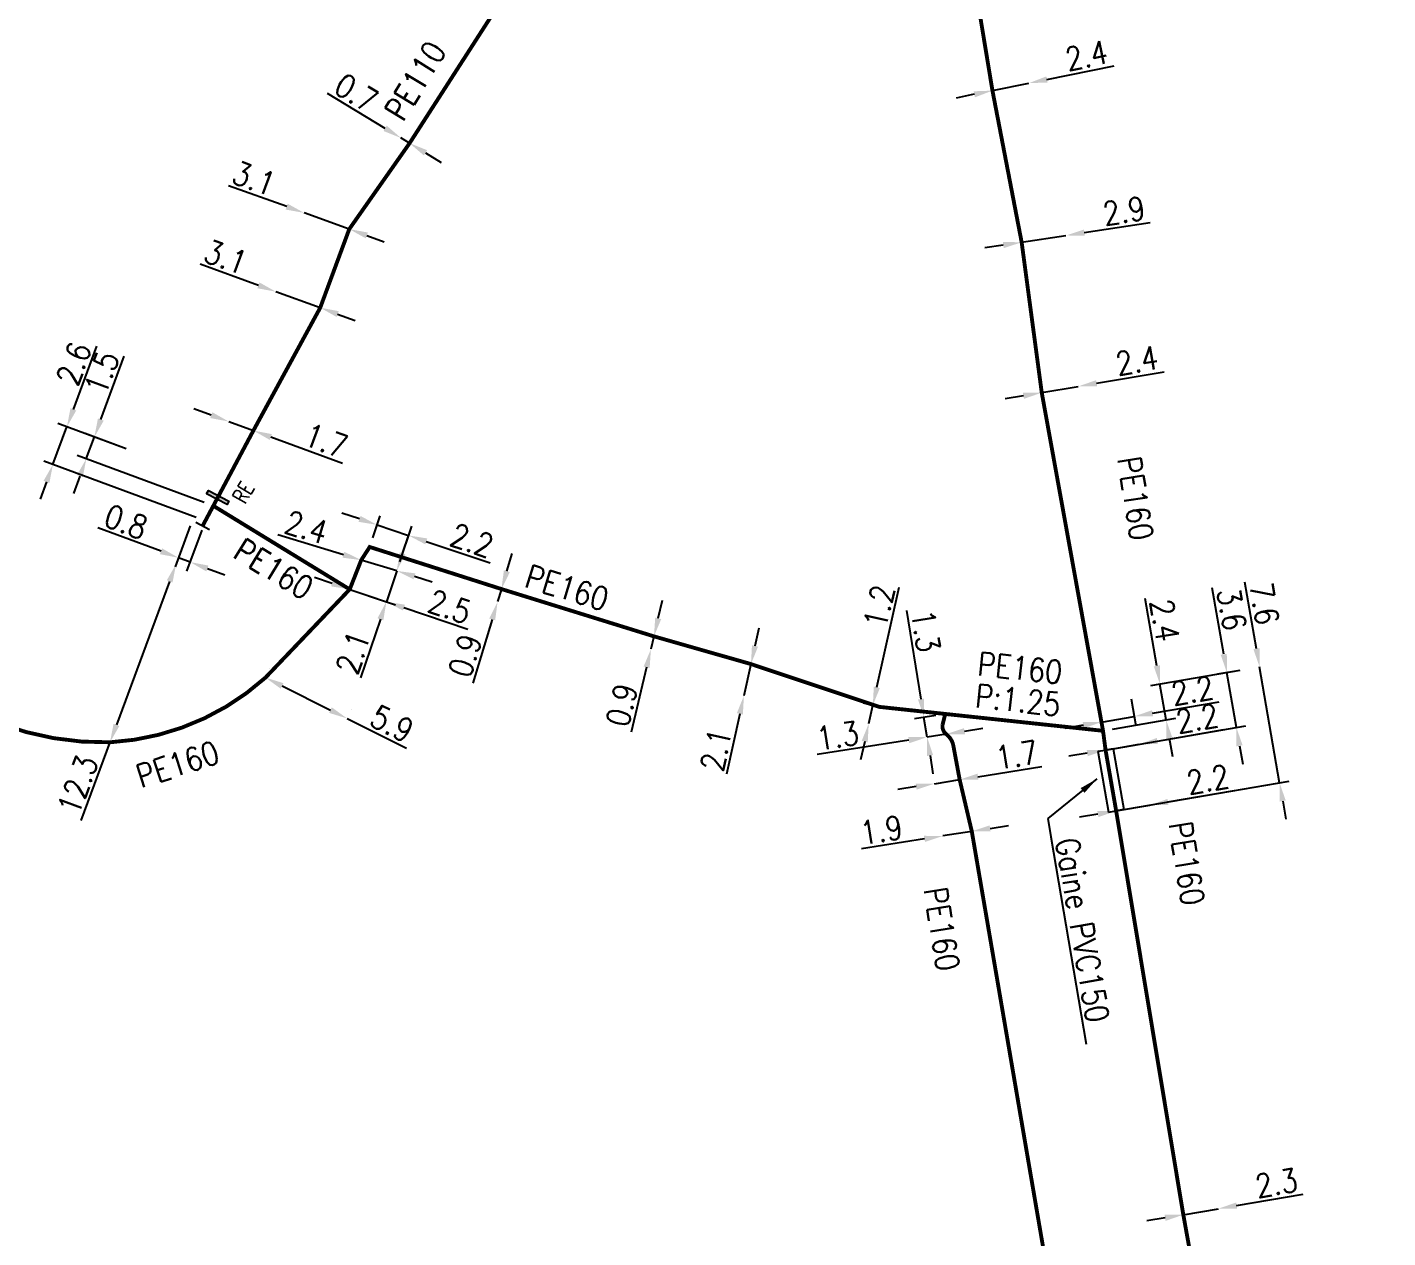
# Model space of a CAD drawing. Header units: millimetres. Extents: x 150994 to 151987, y 125997 to 127005.
# Drawn here: x 151059.2 to 151147.3, y 126073.1 to 126151.4 of the extents above; entities that cross this region are included whole.
import ezdxf
from ezdxf.enums import TextEntityAlignment as Align

# ---------------------------------------------------------------- set-up
doc = ezdxf.new("R2010")
doc.units = ezdxf.units.MM
doc.header["$PDMODE"] = 34
doc.linetypes.add('L_100_AP', pattern=[14, 10, -1.5, 1, -1.5])
doc.linetypes.add('L_100_PE', pattern=[14, 10, -1.5, 1, -1.5])
doc.layers.get('0').update_dxf_attribs({"linetype": 'CONTINUOUS'})
doc.layers.get('Defpoints').update_dxf_attribs({"linetype": 'CONTINUOUS'})
for name, color, linetype in [('L_140', 3, 'CONTINUOUS'), ('L_340', 7, 'CONTINUOUS'), ('L_400', 7, 'CONTINUOUS')]:
    doc.layers.add(name, color=color, linetype=linetype)
doc.styles.get("Standard").update_dxf_attribs({"font": 'romans.shx', "width": 0.85})
doc.dimstyles.get("Standard").update_dxf_attribs({"dimtxt": 1.5, "dimasz": 1.2, "dimexe": 0.625, "dimexo": 0.625, "dimgap": 0.25, "dimtad": 1, "dimdec": 1, "dimzin": 0, "dimdsep": 46, "dimtxsty": 'Standard', "dimcen": -0.5, "dimadec": 0, "dimazin": 0, "dimtfac": 1, "dimtdec": 1, "dimtmove": 0, "dimatfit": 3, "dimfxl": 0, "dimtolj": 1, "dimtzin": 0, "dimarcsym": 0})

# ---------------------------------------------------------------- blocks, each defined once
blk = doc.blocks.new('*D465')
at = {"layer": 'Defpoints', "color": 0, "linetype": 'Continuous', "transparency": 16777216}
for p in [(151124.041, 126147.772), (151124.041, 126147.772), (151121.69, 126147.29)]:
    blk.add_point(p, dxfattribs=at)
at = {"layer": 'L_140', "color": 0, "linetype": 'Continuous', "lineweight": -2, "transparency": 16777216}
for p, q in [((151125.217, 126148.012), (151129.559, 126148.901)), ((151121.69, 126147.29), (151124.041, 126147.772)), ((151120.514, 126147.05), (151119.339, 126146.809))]:
    blk.add_line(p, q, dxfattribs=at)
at = {"layer": 'L_140', "color": 0, "linetype": 'Continuous', "transparency": 16777216}
for points in [[(151125.177, 126148.208), (151125.257, 126147.816), (151124.041, 126147.772)], [(151120.474, 126147.246), (151120.555, 126146.854), (151121.69, 126147.29)]]:
    blk.add_solid(points, dxfattribs=at)
at = {"layer": 'L_140', "color": 0, "linetype": 'Continuous', "transparency": 16777216, "insert": (151127.775, 126149.557), "char_height": 1.5, "attachment_point": 5, "rotation": 11.57145}
blk.add_mtext('\\A1;2.4', dxfattribs=at)
blk = doc.blocks.new('*D466')
at = {"layer": 'Defpoints', "color": 0, "linetype": 'Continuous', "transparency": 16777216}
for p in [(151126.445, 126137.921), (151126.445, 126137.921), (151123.579, 126137.481)]:
    blk.add_point(p, dxfattribs=at)
at = {"layer": 'L_140', "color": 0, "linetype": 'Continuous', "lineweight": -2, "transparency": 16777216}
for p, q in [((151123.579, 126137.481), (151126.445, 126137.921)), ((151127.631, 126138.103), (151131.892, 126138.757)), ((151122.393, 126137.299), (151121.207, 126137.117))]:
    blk.add_line(p, q, dxfattribs=at)
at = {"layer": 'L_140', "color": 0, "linetype": 'Continuous', "transparency": 16777216}
for points in [[(151127.601, 126138.301), (151127.662, 126137.906), (151126.445, 126137.921)], [(151122.362, 126137.497), (151122.423, 126137.102), (151123.579, 126137.481)]]:
    blk.add_solid(points, dxfattribs=at)
at = {"layer": 'L_140', "color": 0, "linetype": 'Continuous', "transparency": 16777216, "insert": (151130.203, 126139.51), "char_height": 1.5, "attachment_point": 5, "rotation": 8.7235}
blk.add_mtext('\\A1;2.9', dxfattribs=at)
blk = doc.blocks.new('*D467')
at = {"layer": 'Defpoints', "color": 0, "linetype": 'Continuous', "transparency": 16777216}
for p in [(151124.879, 126127.753), (151127.244, 126128.158), (151127.244, 126128.158)]:
    blk.add_point(p, dxfattribs=at)
at = {"layer": 'L_140', "color": 0, "linetype": 'Continuous', "lineweight": -2, "transparency": 16777216}
for p, q in [((151128.427, 126128.361), (151132.796, 126129.109)), ((151123.696, 126127.551), (151122.513, 126127.348)), ((151124.879, 126127.753), (151127.244, 126128.158))]:
    blk.add_line(p, q, dxfattribs=at)
at = {"layer": 'L_140', "color": 0, "linetype": 'Continuous', "transparency": 16777216}
for points in [[(151128.393, 126128.558), (151128.461, 126128.164), (151127.244, 126128.158)], [(151123.662, 126127.748), (151123.73, 126127.353), (151124.879, 126127.753)]]:
    blk.add_solid(points, dxfattribs=at)
at = {"layer": 'L_140', "color": 0, "linetype": 'Continuous', "transparency": 16777216, "insert": (151131.034, 126129.822), "char_height": 1.5, "attachment_point": 5, "rotation": 9.72119}
blk.add_mtext('\\A1;2.4', dxfattribs=at)
blk = doc.blocks.new('*D468')
at = {"layer": 'Defpoints', "color": 0, "linetype": 'Continuous', "transparency": 16777216}
for p in [(151130.565, 126108.559), (151130.866, 126106.811), (151128.844, 126105.878)]:
    blk.add_point(p, dxfattribs=at)
at = {"layer": 'L_140', "color": 0, "linetype": 'Continuous', "lineweight": -2, "transparency": 16777216}
for p, q in [((151130.671, 126107.943), (151130.972, 126106.195)), ((151132.048, 126107.014), (151136.356, 126107.757)), ((151127.564, 126106.242), (151126.382, 126106.038)), ((151128.738, 126106.494), (151128.641, 126107.061)), ((151128.747, 126106.445), (151130.866, 126106.811))]:
    blk.add_line(p, q, dxfattribs=at)
at = {"layer": 'L_140', "color": 0, "linetype": 'Continuous', "transparency": 16777216}
for points in [[(151132.014, 126107.211), (151132.082, 126106.817), (151130.866, 126106.811)], [(151127.53, 126106.439), (151127.598, 126106.045), (151128.747, 126106.445)]]:
    blk.add_solid(points, dxfattribs=at)
at = {"layer": 'L_140', "color": 0, "linetype": 'Continuous', "transparency": 16777216, "insert": (151134.624, 126108.473), "char_height": 1.5, "attachment_point": 5, "rotation": 9.77697}
blk.add_mtext('\\A1;2.2', dxfattribs=at)
blk = doc.blocks.new('*D469')
at = {"layer": 'Defpoints', "color": 0, "linetype": 'Continuous', "transparency": 16777216}
for p in [(151138.312, 126109.894), (151132.528, 126108.897), (151128.844, 126105.878)]:
    blk.add_point(p, dxfattribs=at)
at = {"layer": 'L_140', "color": 0, "linetype": 'Continuous', "lineweight": -2, "transparency": 16777216}
for p, q in [((151132.324, 126110.08), (151131.571, 126114.447)), ((151137.696, 126109.788), (151131.912, 126108.791)), ((151132.927, 126106.581), (151132.528, 126108.897)), ((151129.46, 126105.984), (151133.543, 126106.687)), ((151133.13, 126105.399), (151133.334, 126104.216))]:
    blk.add_line(p, q, dxfattribs=at)
at = {"layer": 'L_140', "color": 0, "linetype": 'Continuous', "transparency": 16777216}
for points in [[(151132.521, 126110.114), (151132.127, 126110.046), (151132.528, 126108.897)], [(151133.328, 126105.433), (151132.933, 126105.365), (151132.927, 126106.581)]]:
    blk.add_solid(points, dxfattribs=at)
at = {"layer": 'L_140', "color": 0, "linetype": 'Continuous', "transparency": 16777216, "insert": (151132.831, 126113.025), "char_height": 1.5, "attachment_point": 5, "rotation": 279.77697}
blk.add_mtext('\\A1;2.4', dxfattribs=at)
blk = doc.blocks.new('*D470')
at = {"layer": 'Defpoints', "color": 0, "linetype": 'Continuous', "transparency": 16777216}
for p in [(151138.312, 126109.894), (151136.858, 126109.643), (151129.006, 126104.637)]:
    blk.add_point(p, dxfattribs=at)
at = {"layer": 'L_400', "color": 0, "linetype": 'Continuous', "lineweight": -2, "transparency": 16777216}
for p, q in [((151136.654, 126110.826), (151135.912, 126115.134)), ((151137.696, 126109.788), (151136.242, 126109.537)), ((151137.47, 126106.096), (151136.858, 126109.643)), ((151129.622, 126104.743), (151138.086, 126106.202)), ((151137.673, 126104.913), (151137.877, 126103.73))]:
    blk.add_line(p, q, dxfattribs=at)
at = {"layer": 'L_400', "color": 0, "linetype": 'Continuous', "transparency": 16777216}
for points in [[(151136.852, 126110.86), (151136.457, 126110.792), (151136.858, 126109.643)], [(151137.87, 126104.947), (151137.476, 126104.879), (151137.47, 126106.096)]]:
    blk.add_solid(points, dxfattribs=at)
at = {"layer": 'L_400', "color": 0, "linetype": 'Continuous', "transparency": 16777216, "insert": (151137.167, 126113.741), "char_height": 1.5, "attachment_point": 5, "rotation": 279.77697}
blk.add_mtext('\\A1;3.6', dxfattribs=at)
blk = doc.blocks.new('*D471')
at = {"layer": 'Defpoints', "color": 0, "linetype": 'Continuous', "transparency": 16777216}
for p in [(151138.973, 126110.008), (151138.973, 126110.008), (151129.693, 126100.697)]:
    blk.add_point(p, dxfattribs=at)
at = {"layer": 'L_400', "color": 0, "linetype": 'Continuous', "lineweight": -2, "transparency": 16777216}
for p, q in [((151138.769, 126111.19), (151138.027, 126115.498)), ((151140.263, 126102.518), (151138.973, 126110.008)), ((151130.308, 126100.803), (151140.879, 126102.624)), ((151140.467, 126101.335), (151140.671, 126100.153))]:
    blk.add_line(p, q, dxfattribs=at)
at = {"layer": 'L_400', "color": 0, "linetype": 'Continuous', "transparency": 16777216}
for points in [[(151138.966, 126111.224), (151138.572, 126111.156), (151138.973, 126110.008)], [(151140.664, 126101.369), (151140.27, 126101.301), (151140.263, 126102.518)]]:
    blk.add_solid(points, dxfattribs=at)
at = {"layer": 'L_400', "color": 0, "linetype": 'Continuous', "transparency": 16777216, "insert": (151139.281, 126114.105), "char_height": 1.5, "attachment_point": 5, "rotation": 279.77697}
blk.add_mtext('\\A1;7.6', dxfattribs=at)
blk = doc.blocks.new('*D472')
at = {"layer": 'Defpoints', "color": 0, "linetype": 'Continuous', "transparency": 16777216}
for p in [(151131.861, 126101.07), (151131.861, 126101.07), (151129.693, 126100.697)]:
    blk.add_point(p, dxfattribs=at)
at = {"layer": 'L_400', "color": 0, "linetype": 'Continuous', "lineweight": -2, "transparency": 16777216}
for p, q in [((151133.043, 126101.274), (151137.351, 126102.016)), ((151129.693, 126100.697), (151131.861, 126101.07)), ((151128.51, 126100.493), (151127.327, 126100.289))]:
    blk.add_line(p, q, dxfattribs=at)
at = {"layer": 'L_400', "color": 0, "linetype": 'Continuous', "transparency": 16777216}
for points in [[(151133.009, 126101.471), (151133.077, 126101.077), (151131.861, 126101.07)], [(151128.476, 126100.69), (151128.544, 126100.296), (151129.693, 126100.697)]]:
    blk.add_solid(points, dxfattribs=at)
at = {"layer": 'L_400', "color": 0, "linetype": 'Continuous', "transparency": 16777216, "insert": (151135.619, 126102.732), "char_height": 1.5, "attachment_point": 5, "rotation": 9.77697}
blk.add_mtext('\\A1;2.2', dxfattribs=at)
blk = doc.blocks.new('*D473')
at = {"layer": 'Defpoints', "color": 0, "linetype": 'Continuous', "transparency": 16777216}
for p in [(151129.006, 126104.637), (151131.174, 126105.011), (151131.174, 126105.011)]:
    blk.add_point(p, dxfattribs=at)
at = {"layer": 'L_400', "color": 0, "linetype": 'Continuous', "lineweight": -2, "transparency": 16777216}
for p, q in [((151132.357, 126105.215), (151136.665, 126105.957)), ((151129.006, 126104.637), (151131.174, 126105.011)), ((151127.823, 126104.433), (151126.641, 126104.23))]:
    blk.add_line(p, q, dxfattribs=at)
at = {"layer": 'L_400', "color": 0, "linetype": 'Continuous', "transparency": 16777216}
for points in [[(151132.323, 126105.412), (151132.391, 126105.017), (151131.174, 126105.011)], [(151127.789, 126104.63), (151127.857, 126104.236), (151129.006, 126104.637)]]:
    blk.add_solid(points, dxfattribs=at)
at = {"layer": 'L_400', "color": 0, "linetype": 'Continuous', "transparency": 16777216, "insert": (151134.932, 126106.673), "char_height": 1.5, "attachment_point": 5, "rotation": 9.77697}
blk.add_mtext('\\A1;2.2', dxfattribs=at)
blk = doc.blocks.new('*D474')
at = {"layer": 'Defpoints', "color": 0, "linetype": 'Continuous', "transparency": 16777216}
for p in [(151134.037, 126074.577), (151136.304, 126074.966), (151136.304, 126074.966)]:
    blk.add_point(p, dxfattribs=at)
at = {"layer": 'L_140', "color": 0, "linetype": 'Continuous', "lineweight": -2, "transparency": 16777216}
for p, q in [((151137.487, 126075.169), (151141.795, 126075.908)), ((151134.037, 126074.577), (151136.304, 126074.966)), ((151132.854, 126074.374), (151131.672, 126074.171))]:
    blk.add_line(p, q, dxfattribs=at)
at = {"layer": 'L_140', "color": 0, "linetype": 'Continuous', "transparency": 16777216}
for points in [[(151132.821, 126074.571), (151132.888, 126074.177), (151134.037, 126074.577)], [(151137.453, 126075.366), (151137.52, 126074.972), (151136.304, 126074.966)]]:
    blk.add_solid(points, dxfattribs=at)
at = {"layer": 'L_140', "color": 0, "linetype": 'Continuous', "transparency": 16777216, "insert": (151140.063, 126076.626), "char_height": 1.5, "attachment_point": 5, "rotation": 9.73814}
blk.add_mtext('\\A1;2.3', dxfattribs=at)
blk = doc.blocks.new('*D481')
at = {"layer": 'Defpoints', "color": 0, "linetype": 'Continuous', "transparency": 16777216}
for p in [(151120.353, 126099.375), (151118.477, 126099.076), (151118.477, 126099.076)]:
    blk.add_point(p, dxfattribs=at)
at = {"layer": 'L_140', "color": 0, "linetype": 'Continuous', "lineweight": -2, "transparency": 16777216}
for p, q in [((151120.353, 126099.375), (151118.477, 126099.076)), ((151121.539, 126099.563), (151122.724, 126099.752)), ((151117.292, 126098.888), (151113.215, 126098.24))]:
    blk.add_line(p, q, dxfattribs=at)
at = {"layer": 'L_140', "color": 0, "linetype": 'Continuous', "transparency": 16777216}
for points in [[(151121.507, 126099.761), (151121.57, 126099.366), (151120.353, 126099.375)], [(151117.261, 126099.086), (151117.323, 126098.69), (151118.477, 126099.076)]]:
    blk.add_solid(points, dxfattribs=at)
at = {"layer": 'L_140', "color": 0, "linetype": 'Continuous', "transparency": 16777216, "insert": (151114.504, 126099.457), "char_height": 1.5, "attachment_point": 5, "rotation": 9.03439}
blk.add_mtext('\\A1;1.9', dxfattribs=at)
blk = doc.blocks.new('*D482')
at = {"layer": 'Defpoints', "color": 0, "linetype": 'Continuous', "transparency": 16777216}
for p in [(151119.569, 126102.718), (151117.939, 126102.459), (151117.939, 126102.459)]:
    blk.add_point(p, dxfattribs=at)
at = {"layer": 'L_140', "color": 0, "linetype": 'Continuous', "lineweight": -2, "transparency": 16777216}
for p, q in [((151117.939, 126102.459), (151119.569, 126102.718)), ((151120.754, 126102.907), (151124.891, 126103.565)), ((151116.754, 126102.271), (151115.569, 126102.082))]:
    blk.add_line(p, q, dxfattribs=at)
at = {"layer": 'L_140', "color": 0, "linetype": 'Continuous', "transparency": 16777216}
for points in [[(151120.722, 126103.104), (151120.785, 126102.709), (151119.569, 126102.718)], [(151116.723, 126102.468), (151116.785, 126102.073), (151117.939, 126102.459)]]:
    blk.add_solid(points, dxfattribs=at)
at = {"layer": 'L_140', "color": 0, "linetype": 'Continuous', "transparency": 16777216, "insert": (151123.258, 126104.318), "char_height": 1.5, "attachment_point": 5, "rotation": 9.03439}
blk.add_mtext('\\A1;1.7', dxfattribs=at)
blk = doc.blocks.new('*D483')
at = {"layer": 'Defpoints', "color": 0, "linetype": 'Continuous', "transparency": 16777216}
for p in [(151117.461, 126105.466), (151117.461, 126105.466), (151118.696, 126105.662)]:
    blk.add_point(p, dxfattribs=at)
at = {"layer": 'L_140', "color": 0, "linetype": 'Continuous', "lineweight": -2, "transparency": 16777216}
for p, q in [((151118.696, 126105.662), (151117.461, 126105.466)), ((151119.881, 126105.851), (151121.066, 126106.039)), ((151116.276, 126105.278), (151110.358, 126104.337))]:
    blk.add_line(p, q, dxfattribs=at)
at = {"layer": 'L_140', "color": 0, "linetype": 'Continuous', "transparency": 16777216}
for points in [[(151116.245, 126105.475), (151116.307, 126105.08), (151117.461, 126105.466)], [(151119.849, 126106.048), (151119.912, 126105.653), (151118.696, 126105.662)]]:
    blk.add_solid(points, dxfattribs=at)
at = {"layer": 'L_140', "color": 0, "linetype": 'Continuous', "transparency": 16777216, "insert": (151111.677, 126105.559), "char_height": 1.5, "attachment_point": 5, "rotation": 9.03439}
blk.add_mtext('\\A1;1.3', dxfattribs=at)
blk = doc.blocks.new('*D484')
at = {"layer": 'Defpoints', "color": 0, "linetype": 'Continuous', "transparency": 16777216}
for p in [(151118.637, 126106.969), (151117.461, 126105.466), (151117.461, 126105.466)]:
    blk.add_point(p, dxfattribs=at)
at = {"layer": 'L_140', "color": 0, "linetype": 'Continuous', "lineweight": -2, "transparency": 16777216}
for p, q in [((151117.069, 126107.935), (151116.158, 126113.659)), ((151118.02, 126106.871), (151116.64, 126106.652)), ((151117.461, 126105.466), (151117.257, 126106.75)), ((151117.65, 126104.281), (151117.838, 126103.096))]:
    blk.add_line(p, q, dxfattribs=at)
at = {"layer": 'L_140', "color": 0, "linetype": 'Continuous', "transparency": 16777216}
for points in [[(151117.266, 126107.966), (151116.871, 126107.904), (151117.257, 126106.75)], [(151117.847, 126104.312), (151117.452, 126104.25), (151117.461, 126105.466)]]:
    blk.add_solid(points, dxfattribs=at)
at = {"layer": 'L_140', "color": 0, "linetype": 'Continuous', "transparency": 16777216, "insert": (151117.381, 126112.34), "char_height": 1.5, "attachment_point": 5, "rotation": 279.03439}
blk.add_mtext('\\A1;1.3', dxfattribs=at)
blk = doc.blocks.new('*D485')
at = {"layer": 'Defpoints', "color": 0, "linetype": 'Continuous', "transparency": 16777216}
for p in [(151099.791, 126111.987), (151099.594, 126111.16), (151099.594, 126111.16)]:
    blk.add_point(p, dxfattribs=at)
at = {"layer": 'L_140', "color": 0, "linetype": 'Continuous', "lineweight": -2, "transparency": 16777216}
for p, q in [((151100.067, 126113.155), (151100.344, 126114.322)), ((151099.791, 126111.987), (151099.594, 126111.16)), ((151099.318, 126109.992), (151098.323, 126105.798))]:
    blk.add_line(p, q, dxfattribs=at)
at = {"layer": 'L_140', "color": 0, "linetype": 'Continuous', "transparency": 16777216}
for points in [[(151099.873, 126113.201), (151100.262, 126113.109), (151099.791, 126111.987)], [(151099.123, 126110.039), (151099.512, 126109.946), (151099.594, 126111.16)]]:
    blk.add_solid(points, dxfattribs=at)
at = {"layer": 'L_140', "color": 0, "linetype": 'Continuous', "transparency": 16777216, "insert": (151097.709, 126107.542), "char_height": 1.5, "attachment_point": 5, "rotation": 76.65892}
blk.add_mtext('\\A1;0.9', dxfattribs=at)
blk = doc.blocks.new('*D486')
at = {"layer": 'Defpoints', "color": 0, "linetype": 'Continuous', "transparency": 16777216}
for p in [(151114.372, 126107.426), (151113.687, 126106.349), (151113.687, 126106.349)]:
    blk.add_point(p, dxfattribs=at)
at = {"layer": 'L_140', "color": 0, "linetype": 'Continuous', "lineweight": -2, "transparency": 16777216}
for p, q in [((151114.211, 126108.691), (151115.662, 126115.17)), ((151113.762, 126107.562), (151113.339, 126107.657)), ((151113.687, 126106.349), (151113.949, 126107.52)), ((151113.424, 126105.178), (151113.162, 126104.007))]:
    blk.add_line(p, q, dxfattribs=at)
at = {"layer": 'L_140', "color": 0, "linetype": 'Continuous', "transparency": 16777216}
for points in [[(151114.016, 126108.735), (151114.406, 126108.648), (151113.949, 126107.52)], [(151113.229, 126105.222), (151113.62, 126105.135), (151113.687, 126106.349)]]:
    blk.add_solid(points, dxfattribs=at)
at = {"layer": 'L_140', "color": 0, "linetype": 'Continuous', "transparency": 16777216, "insert": (151114.359, 126113.93), "char_height": 1.5, "attachment_point": 5, "rotation": 77.37834}
blk.add_mtext('\\A1;1.2', dxfattribs=at)
blk = doc.blocks.new('*D487')
at = {"layer": 'Defpoints', "color": 0, "linetype": 'Continuous', "transparency": 16777216}
for p in [(151106.067, 126110.196), (151105.61, 126108.147), (151105.61, 126108.147)]:
    blk.add_point(p, dxfattribs=at)
at = {"layer": 'L_140', "color": 0, "linetype": 'Continuous', "lineweight": -2, "transparency": 16777216}
for p, q in [((151106.328, 126111.368), (151106.59, 126112.539)), ((151106.067, 126110.196), (151105.61, 126108.147)), ((151105.349, 126106.976), (151104.476, 126103.065))]:
    blk.add_line(p, q, dxfattribs=at)
at = {"layer": 'L_140', "color": 0, "linetype": 'Continuous', "transparency": 16777216}
for points in [[(151106.133, 126111.411), (151106.524, 126111.324), (151106.067, 126110.196)], [(151105.153, 126107.019), (151105.544, 126106.932), (151105.61, 126108.147)]]:
    blk.add_solid(points, dxfattribs=at)
at = {"layer": 'L_140', "color": 0, "linetype": 'Continuous', "transparency": 16777216, "insert": (151103.806, 126104.652), "char_height": 1.5, "attachment_point": 5, "rotation": 77.42337}
blk.add_mtext('\\A1;2.1', dxfattribs=at)
blk = doc.blocks.new('*D488')
at = {"layer": 'Defpoints', "color": 0, "linetype": 'Continuous', "transparency": 16777216}
for p in [(151089.925, 126115.048), (151089.677, 126114.235), (151089.677, 126114.235)]:
    blk.add_point(p, dxfattribs=at)
at = {"layer": 'L_140', "color": 0, "linetype": 'Continuous', "lineweight": -2, "transparency": 16777216}
for p, q in [((151090.274, 126116.196), (151090.623, 126117.344)), ((151089.925, 126115.048), (151089.677, 126114.235)), ((151089.328, 126113.087), (151088.074, 126108.963))]:
    blk.add_line(p, q, dxfattribs=at)
at = {"layer": 'L_140', "color": 0, "linetype": 'Continuous', "transparency": 16777216}
for points in [[(151090.082, 126116.254), (151090.465, 126116.138), (151089.925, 126115.048)], [(151089.137, 126113.145), (151089.519, 126113.029), (151089.677, 126114.235)]]:
    blk.add_solid(points, dxfattribs=at)
at = {"layer": 'L_140', "color": 0, "linetype": 'Continuous', "transparency": 16777216, "insert": (151087.57, 126110.742), "char_height": 1.5, "attachment_point": 5, "rotation": 73.08467}
blk.add_mtext('\\A1;0.9', dxfattribs=at)
blk = doc.blocks.new('*D489')
at = {"layer": 'Defpoints', "color": 0, "linetype": 'Continuous', "transparency": 16777216}
for p in [(151081.401, 126117.77), (151083.921, 126118.515), (151083.148, 126116.22)]:
    blk.add_point(p, dxfattribs=at)
at = {"layer": 'L_140', "color": 0, "linetype": 'Continuous', "lineweight": -2, "transparency": 16777216}
for p, q in [((151080.746, 126119.584), (151079.609, 126119.967)), ((151081.601, 126118.362), (151082.083, 126119.794)), ((151081.883, 126119.201), (151083.921, 126118.515)), ((151083.348, 126116.813), (151084.12, 126119.107)), ((151085.058, 126118.132), (151089.201, 126116.737))]:
    blk.add_line(p, q, dxfattribs=at)
at = {"layer": 'L_140', "color": 0, "linetype": 'Continuous', "transparency": 16777216}
for points in [[(151080.81, 126119.774), (151080.682, 126119.395), (151081.883, 126119.201)], [(151085.122, 126118.322), (151084.994, 126117.943), (151083.921, 126118.515)]]:
    blk.add_solid(points, dxfattribs=at)
at = {"layer": 'L_140', "color": 0, "linetype": 'Continuous', "transparency": 16777216, "insert": (151088.017, 126118.191), "char_height": 1.5, "attachment_point": 5, "rotation": 341.38723}
blk.add_mtext('\\A1;2.2', dxfattribs=at)
blk = doc.blocks.new('*D490')
at = {"layer": 'Defpoints', "color": 0, "linetype": 'Continuous', "transparency": 16777216}
for p in [(151080.852, 126116.919), (151083.148, 126116.22), (151083.148, 126116.22)]:
    blk.add_point(p, dxfattribs=at)
at = {"layer": 'L_140', "color": 0, "linetype": 'Continuous', "lineweight": -2, "transparency": 16777216}
for p, q in [((151079.704, 126117.268), (151075.463, 126118.557)), ((151083.148, 126116.22), (151080.852, 126116.919)), ((151084.296, 126115.871), (151085.444, 126115.522))]:
    blk.add_line(p, q, dxfattribs=at)
at = {"layer": 'L_140', "color": 0, "linetype": 'Continuous', "transparency": 16777216}
for points in [[(151079.762, 126117.459), (151079.646, 126117.077), (151080.852, 126116.919)], [(151084.354, 126116.063), (151084.238, 126115.68), (151083.148, 126116.22)]]:
    blk.add_solid(points, dxfattribs=at)
at = {"layer": 'L_140', "color": 0, "linetype": 'Continuous', "transparency": 16777216, "insert": (151077.301, 126119.044), "char_height": 1.5, "attachment_point": 5, "rotation": 343.08467}
blk.add_mtext('\\A1;2.4', dxfattribs=at)
blk = doc.blocks.new('*D491')
at = {"layer": 'Defpoints', "color": 0, "linetype": 'Continuous', "transparency": 16777216}
for p in [(151080.109, 126115.028), (151082.478, 126114.23), (151082.478, 126114.23)]:
    blk.add_point(p, dxfattribs=at)
at = {"layer": 'L_140', "color": 0, "linetype": 'Continuous', "lineweight": -2, "transparency": 16777216}
for p, q in [((151078.971, 126115.411), (151077.834, 126115.794)), ((151080.109, 126115.028), (151082.478, 126114.23)), ((151083.615, 126113.847), (151087.758, 126112.452))]:
    blk.add_line(p, q, dxfattribs=at)
at = {"layer": 'L_140', "color": 0, "linetype": 'Continuous', "transparency": 16777216}
for points in [[(151079.035, 126115.601), (151078.908, 126115.222), (151080.109, 126115.028)], [(151083.679, 126114.037), (151083.551, 126113.658), (151082.478, 126114.23)]]:
    blk.add_solid(points, dxfattribs=at)
at = {"layer": 'L_140', "color": 0, "linetype": 'Continuous', "transparency": 16777216, "insert": (151086.574, 126113.906), "char_height": 1.5, "attachment_point": 5, "rotation": 341.38723}
blk.add_mtext('\\A1;2.5', dxfattribs=at)
blk = doc.blocks.new('*D492')
at = {"layer": 'Defpoints', "color": 0, "linetype": 'Continuous', "transparency": 16777216}
for p in [(151063.59, 126124.887), (151066.229, 126123.908), (151071.285, 126120.433)]:
    blk.add_point(p, dxfattribs=at)
at = {"layer": 'L_140', "color": 0, "linetype": 'Continuous', "lineweight": -2, "transparency": 16777216}
for p, q in [((151064.007, 126126.012), (151065.524, 126130.102)), ((151065.643, 126124.125), (151063.004, 126125.104)), ((151063.068, 126123.48), (151063.59, 126124.887)), ((151070.699, 126120.65), (151062.482, 126123.697)), ((151062.651, 126122.355), (151062.234, 126121.23))]:
    blk.add_line(p, q, dxfattribs=at)
at = {"layer": 'L_140', "color": 0, "linetype": 'Continuous', "transparency": 16777216}
for points in [[(151063.82, 126126.081), (151064.195, 126125.942), (151063.59, 126124.887)], [(151062.464, 126122.425), (151062.839, 126122.285), (151063.068, 126123.48)]]:
    blk.add_solid(points, dxfattribs=at)
at = {"layer": 'L_140', "color": 0, "linetype": 'Continuous', "transparency": 16777216, "insert": (151064.067, 126129.049), "char_height": 1.5, "attachment_point": 5, "rotation": 69.65356}
blk.add_mtext('\\A1;1.5', dxfattribs=at)
blk = doc.blocks.new('*D493')
at = {"layer": 'Defpoints', "color": 0, "linetype": 'Continuous', "transparency": 16777216}
for p in [(151061.813, 126125.545), (151066.229, 126123.908), (151070.763, 126119.453)]:
    blk.add_point(p, dxfattribs=at)
at = {"layer": 'L_340', "color": 0, "linetype": 'Continuous', "lineweight": -2, "transparency": 16777216}
for p, q in [((151062.23, 126126.671), (151063.75, 126130.769)), ((151065.643, 126124.125), (151061.227, 126125.763)), ((151060.909, 126123.108), (151061.813, 126125.545)), ((151070.177, 126119.671), (151060.323, 126123.325)), ((151060.492, 126121.983), (151060.075, 126120.857))]:
    blk.add_line(p, q, dxfattribs=at)
at = {"layer": 'L_340', "color": 0, "linetype": 'Continuous', "transparency": 16777216}
for points in [[(151062.043, 126126.74), (151062.418, 126126.601), (151061.813, 126125.545)], [(151060.304, 126122.052), (151060.679, 126121.913), (151060.909, 126123.108)]]:
    blk.add_solid(points, dxfattribs=at)
at = {"layer": 'L_340', "color": 0, "linetype": 'Continuous', "transparency": 16777216, "insert": (151062.261, 126129.63), "char_height": 1.5, "attachment_point": 5, "rotation": 69.65356}
blk.add_mtext('\\A1;2.6', dxfattribs=at)
blk = doc.blocks.new('*D494')
at = {"layer": 'Defpoints', "color": 0, "linetype": 'Continuous', "transparency": 16777216}
for p in [(151070.013, 126119.732), (151070.763, 126119.453), (151069.028, 126117.074)]:
    blk.add_point(p, dxfattribs=at)
at = {"layer": 'L_340', "color": 0, "linetype": 'Continuous', "lineweight": -2, "transparency": 16777216}
for p, q in [((151067.902, 126117.491), (151063.804, 126119.011)), ((151069.796, 126119.146), (151068.81, 126116.488)), ((151070.546, 126118.867), (151069.56, 126116.21)), ((151069.778, 126116.796), (151069.028, 126117.074)), ((151070.903, 126116.378), (151072.028, 126115.961))]:
    blk.add_line(p, q, dxfattribs=at)
at = {"layer": 'L_340', "color": 0, "linetype": 'Continuous', "transparency": 16777216}
for points in [[(151067.972, 126117.679), (151067.833, 126117.304), (151069.028, 126117.074)], [(151070.972, 126116.566), (151070.833, 126116.191), (151069.778, 126116.796)]]:
    blk.add_solid(points, dxfattribs=at)
at = {"layer": 'L_340', "color": 0, "linetype": 'Continuous', "transparency": 16777216, "insert": (151065.638, 126119.397), "char_height": 1.5, "attachment_point": 5, "rotation": 339.65356}
blk.add_mtext('\\A1;0.8', dxfattribs=at)
blk = doc.blocks.new('*D495')
at = {"layer": 'Defpoints', "color": 0, "linetype": 'Continuous', "transparency": 16777216}
for p in [(151072.28, 126125.884), (151072.28, 126125.884), (151073.876, 126125.298)]:
    blk.add_point(p, dxfattribs=at)
at = {"layer": 'L_140', "color": 0, "linetype": 'Continuous', "lineweight": -2, "transparency": 16777216}
for p, q in [((151071.153, 126126.297), (151070.027, 126126.71)), ((151072.28, 126125.884), (151073.876, 126125.298)), ((151075.002, 126124.885), (151079.631, 126123.186))]:
    blk.add_line(p, q, dxfattribs=at)
at = {"layer": 'L_140', "color": 0, "linetype": 'Continuous', "transparency": 16777216}
for points in [[(151071.222, 126126.485), (151071.084, 126126.109), (151072.28, 126125.884)], [(151075.071, 126125.072), (151074.934, 126124.697), (151073.876, 126125.298)]]:
    blk.add_solid(points, dxfattribs=at)
at = {"layer": 'L_140', "color": 0, "linetype": 'Continuous', "transparency": 16777216, "insert": (151078.573, 126124.64), "char_height": 1.5, "attachment_point": 5, "rotation": 339.85246}
blk.add_mtext('\\A1;1.7', dxfattribs=at)
blk = doc.blocks.new('*D496')
at = {"layer": 'Defpoints', "color": 0, "linetype": 'Continuous', "transparency": 16777216}
for p in [(151075.332, 126134.284), (151075.332, 126134.284), (151078.2, 126133.246)]:
    blk.add_point(p, dxfattribs=at)
at = {"layer": 'L_140', "color": 0, "linetype": 'Continuous', "lineweight": -2, "transparency": 16777216}
for p, q in [((151074.203, 126134.692), (151070.435, 126136.055)), ((151078.2, 126133.246), (151075.332, 126134.284)), ((151079.328, 126132.838), (151080.457, 126132.429))]:
    blk.add_line(p, q, dxfattribs=at)
at = {"layer": 'L_140', "color": 0, "linetype": 'Continuous', "transparency": 16777216}
for points in [[(151074.271, 126134.88), (151074.135, 126134.504), (151075.332, 126134.284)], [(151079.396, 126133.026), (151079.26, 126132.65), (151078.2, 126133.246)]]:
    blk.add_solid(points, dxfattribs=at)
at = {"layer": 'L_140', "color": 0, "linetype": 'Continuous', "transparency": 16777216, "insert": (151072.095, 126136.518), "char_height": 1.5, "attachment_point": 5, "rotation": 340.10874}
blk.add_mtext('\\A1;3.1', dxfattribs=at)
blk = doc.blocks.new('*D497')
at = {"layer": 'Defpoints', "color": 0, "linetype": 'Continuous', "transparency": 16777216}
for p in [(151077.162, 126139.379), (151077.162, 126139.379), (151080.079, 126138.331)]:
    blk.add_point(p, dxfattribs=at)
at = {"layer": 'L_140', "color": 0, "linetype": 'Continuous', "lineweight": -2, "transparency": 16777216}
for p, q in [((151076.032, 126139.784), (151072.261, 126141.139)), ((151080.079, 126138.331), (151077.162, 126139.379)), ((151081.209, 126137.925), (151082.338, 126137.519))]:
    blk.add_line(p, q, dxfattribs=at)
at = {"layer": 'L_140', "color": 0, "linetype": 'Continuous', "transparency": 16777216}
for points in [[(151076.1, 126139.972), (151075.965, 126139.596), (151077.162, 126139.379)], [(151081.276, 126138.113), (151081.141, 126137.737), (151080.079, 126138.331)]]:
    blk.add_solid(points, dxfattribs=at)
at = {"layer": 'L_140', "color": 0, "linetype": 'Continuous', "transparency": 16777216, "insert": (151073.92, 126141.605), "char_height": 1.5, "attachment_point": 5, "rotation": 340.24259}
blk.add_mtext('\\A1;3.1', dxfattribs=at)
blk = doc.blocks.new('*D498')
at = {"layer": 'Defpoints', "color": 0, "linetype": 'Continuous', "transparency": 16777216}
for p in [(151083.426, 126144.226), (151083.426, 126144.226), (151083.982, 126143.889)]:
    blk.add_point(p, dxfattribs=at)
at = {"layer": 'L_140', "color": 0, "linetype": 'Continuous', "lineweight": -2, "transparency": 16777216}
for p, q in [((151082.4, 126144.848), (151078.662, 126147.114)), ((151083.982, 126143.889), (151083.426, 126144.226)), ((151085.008, 126143.267), (151086.034, 126142.645))]:
    blk.add_line(p, q, dxfattribs=at)
at = {"layer": 'L_140', "color": 0, "linetype": 'Continuous', "transparency": 16777216}
for points in [[(151082.504, 126145.019), (151082.296, 126144.677), (151083.426, 126144.226)], [(151085.112, 126143.438), (151084.904, 126143.096), (151083.982, 126143.889)]]:
    blk.add_solid(points, dxfattribs=at)
at = {"layer": 'L_140', "color": 0, "linetype": 'Continuous', "transparency": 16777216, "insert": (151080.536, 126147.147), "char_height": 1.5, "attachment_point": 5, "rotation": 328.77681}
blk.add_mtext('\\A1;0.7', dxfattribs=at)
blk = doc.blocks.new('L_340_07')
at = {"color": 0, "linetype": 'Continuous', "const_width": 0.25, "flags": 128}
blk.add_lwpolyline([(0, 0), (0.35, 0)], dxfattribs=at)
at = {"color": 0, "linetype": 'Continuous', "flags": 128}
blk.add_lwpolyline([(0.35, -0.5), (0.35, 0.5)], dxfattribs=at)
at = {"color": 0, "linetype": 'Continuous', "width": 0.75, "flags": 3}
for tag, p in [('DEF_LEG', (0.723, -3.465)), ('DEF_COUP', (0.723, -5.965)), ('DEF_TYPE', (0.723, -8.465))]:
    blk.add_attdef(tag, text='', height=1.2, dxfattribs=at).set_placement(p, align=Align.MIDDLE)
blk = doc.blocks.new('L_340_20')
at = {"linetype": 'Continuous'}
blk.add_hatch(color=0, dxfattribs=at).paths.add_polyline_path([(0.125, 0.75), (-0.125, 0.75), (-0.125, -0.75), (0.125, -0.75)])
at = {"color": 0, "linetype": 'Continuous'}
blk.add_lwpolyline([(-0.125, 0.75), (0.125, 0.75), (0.125, -0.75), (-0.125, -0.75)], close=True, dxfattribs=at)
at = {"color": 0, "linetype": 'Continuous', "width": 0.75}
for tag, height, flags, p in [('RE', 1, 8, (0, 1.867)), ('DEF_LEG', 1.2, 3, (0, -5)), ('DEF_COUP', 1.2, 3, (0, -7.5)), ('DEF_TYPE', 1.2, 3, (0, -10))]:
    blk.add_attdef(tag, text='', height=height, dxfattribs=dict(at, flags=flags)).set_placement(p, align=Align.MIDDLE)
blk = doc.blocks.new('*D607')
at = {"layer": 'Defpoints', "color": 0, "linetype": 'Continuous', "transparency": 16777216}
for p in [(151074.659, 126109.32), (151079.935, 126106.68), (151079.935, 126106.68)]:
    blk.add_point(p, dxfattribs=at)
at = {"layer": 'L_140', "color": 0, "linetype": 'Continuous', "lineweight": -2, "transparency": 16777216}
for p, q in [((151074.938, 126109.879), (151074.938, 126109.879)), ((151075.732, 126108.783), (151078.862, 126107.217)), ((151080.215, 126107.239), (151080.215, 126107.239)), ((151079.935, 126106.68), (151083.79, 126104.751))]:
    blk.add_line(p, q, dxfattribs=at)
at = {"layer": 'L_140', "color": 0, "linetype": 'Continuous', "transparency": 16777216}
for points in [[(151075.821, 126108.962), (151075.642, 126108.604), (151074.659, 126109.32)], [(151078.951, 126107.396), (151078.772, 126107.038), (151079.935, 126106.68)]]:
    blk.add_solid(points, dxfattribs=at)
at = {"layer": 'L_140', "color": 0, "linetype": 'Continuous', "transparency": 16777216, "insert": (151082.847, 126106.341), "char_height": 1.5, "attachment_point": 5, "rotation": 333.41978}
blk.add_mtext('\\A1;5.9', dxfattribs=at)
blk = doc.blocks.new('*D608')
at = {"layer": 'Defpoints', "color": 0, "linetype": 'Continuous', "transparency": 16777216}
for p in [(151068.877, 126116.668), (151068.877, 126116.668), (151064.6, 126105.135)]:
    blk.add_point(p, dxfattribs=at)
at = {"layer": 'L_140', "color": 0, "linetype": 'Continuous', "lineweight": -2, "transparency": 16777216}
for p, q in [((151069.463, 126116.451), (151069.463, 126116.451)), ((151068.46, 126115.543), (151065.018, 126106.261)), ((151064.6, 126105.135), (151062.722, 126100.069))]:
    blk.add_line(p, q, dxfattribs=at)
at = {"layer": 'L_140', "color": 0, "linetype": 'Continuous', "transparency": 16777216}
for points in [[(151068.272, 126115.612), (151068.647, 126115.473), (151068.877, 126116.668)], [(151064.83, 126106.33), (151065.205, 126106.191), (151064.6, 126105.135)]]:
    blk.add_solid(points, dxfattribs=at)
at = {"layer": 'L_140', "color": 0, "linetype": 'Continuous', "transparency": 16777216, "insert": (151062.515, 126102.387), "char_height": 1.5, "attachment_point": 5, "rotation": 69.65356}
blk.add_mtext('\\A1;12.3', dxfattribs=at)
blk = doc.blocks.new('*D619')
at = {"layer": 'Defpoints', "color": 0, "linetype": 'Continuous', "transparency": 16777216}
for p in [(151083.148, 126116.22), (151083.148, 126116.22), (151080.109, 126115.028)]:
    blk.add_point(p, dxfattribs=at)
at = {"layer": 'L_140', "color": 0, "linetype": 'Continuous', "lineweight": -2, "transparency": 16777216}
for p, q in [((151083.531, 126117.358), (151083.914, 126118.495)), ((151083.148, 126116.22), (151082.478, 126114.23)), ((151080.701, 126114.829), (151083.07, 126114.031)), ((151082.095, 126113.093), (151080.816, 126109.295))]:
    blk.add_line(p, q, dxfattribs=at)
at = {"layer": 'L_140', "color": 0, "linetype": 'Continuous', "transparency": 16777216}
for points in [[(151083.342, 126117.421), (151083.721, 126117.294), (151083.148, 126116.22)], [(151081.905, 126113.157), (151082.284, 126113.029), (151082.478, 126114.23)]]:
    blk.add_solid(points, dxfattribs=at)
at = {"layer": 'L_140', "color": 0, "linetype": 'Continuous', "transparency": 16777216, "insert": (151080.316, 126110.945), "char_height": 1.5, "attachment_point": 5, "rotation": 71.38723}
blk.add_mtext('\\A1;2.1', dxfattribs=at)

msp = doc.modelspace()

# ---------------------------------------------------------------- linework, layer by layer
at = {"layer": 'L_140', "linetype": 'L_100_PE', "ltscale": 0.5, "const_width": 0.25}
msp.add_lwpolyline([(151087.339, 126290.698), (151092.772, 126259.993), (151096.989, 126234.589), (151101.707, 126207.999), (151105.093, 126187.729), (151105.709, 126183.604), (151105.537, 126179.342), (151105.197, 126178.787), (151104.3, 126176.788), (151101.829, 126171.901), (151098.024, 126165.084), (151096.854, 126162.987), (151096.488, 126162.332), (151095.8, 126162.748), (151090.881, 126154.611), (151083.982, 126143.889), (151080.079, 126138.331), (151078.2, 126133.246), (151073.876, 126125.298), (151071.572, 126120.971), (151071.285, 126120.433), (151070.763, 126119.453)], dxfattribs=at)
at = {"layer": 'L_140', "linetype": 'L_100_AP', "ltscale": 0.5, "const_width": 0.25}
msp.add_lwpolyline([(151147.14, 126000), (151146.06, 126004.558), (151143.961, 126016.362), (151138.252, 126051.227), (151134.037, 126074.577), (151129.693, 126100.697), (151129.006, 126104.637), (151128.844, 126105.878), (151124.879, 126127.753), (151123.579, 126137.481), (151121.69, 126147.29), (151119.354, 126161.431), (151118.401, 126166.735), (151117.866, 126169.706), (151117.766, 126170.301), (151113.159, 126197.637), (151107.152, 126231.49), (151101.07, 126265.378)], dxfattribs=at)
at = {"layer": 'L_140', "linetype": 'L_100_PE', "ltscale": 0.5, "const_width": 0.25, "flags": 128}
msp.add_lwpolyline([(151000, 126179.195), (151009.7, 126165.746), (151017.503, 126155.295), (151018.686, 126153.682), (151034.146, 126132.613), (151046.069, 126116.718), (151048.827, 126112.932, 0.245822), (151064.6, 126105.135, 0.170791), (151074.659, 126109.32), (151080.109, 126115.028), (151080.852, 126116.919), (151081.401, 126117.77), (151089.925, 126115.048), (151099.791, 126111.987), (151106.067, 126110.196), (151114.372, 126107.426), (151118.637, 126106.969), (151128.844, 126105.878)], format="xyb", dxfattribs=at)
msp.add_lwpolyline([(151071.285, 126120.433), (151080.109, 126115.028)], dxfattribs=at)
at = {"layer": 'L_140', "linetype": 'L_100_PE', "ltscale": 0.5, "flags": 128}
msp.add_lwpolyline([(151118.637, 126106.969, 0.25, 0.25, 0), (151118.462, 126106.273, 0.25, 0.25, 0), (151118.462, 126106.273, 0.25, 0.25, 0), (151118.462, 126106.273, 0.25, 0.25, 0), (151118.462, 126106.273, 0.25, 0.25, 0), (151118.462, 126106.273, 0.25, 0.25, 0.260126), (151118.696, 126105.662, 0.25, 0.25, 0), (151118.696, 126105.662, 0.25, 0.25, 0), (151118.696, 126105.662, 0.25, 0.25, 0), (151118.696, 126105.662, 0.25, 0.25, 0), (151118.696, 126105.662, 0.25, 0.25, -0.168043), (151119.147, 126104.985, 0.25, 0.25, 0), (151119.569, 126102.718, 0.25, 0.25, 0), (151119.569, 126102.718, 0.25, 0.25, 0), (151119.569, 126102.718, 0.25, 0.25, 0), (151120.353, 126099.375, 0.25, 0.25, 0), (151125.711, 126068.13, 0.25, 0.25, 0), (151132.665, 126027.034, 0.25, 0.25, 0), (151136.962, 126002.354, 0.25, 0.25, 0), (151137.453, 126000, 0, 0, 0)], format="xyseb", dxfattribs=at)
at = {"layer": 'L_400', "color": 7, "linetype": 'CONTINUOUS', "ltscale": 0.5}
for p, q in [((151128.513, 126104.551), (151129.006, 126104.637)), ((151128.513, 126104.551), (151129.2, 126100.611)), ((151129.499, 126104.723), (151129.006, 126104.637)), ((151129.499, 126104.723), (151130.185, 126100.782)), ((151129.2, 126100.611), (151129.693, 126100.697)), ((151130.185, 126100.782), (151129.693, 126100.697))]:
    msp.add_line(p, q, dxfattribs=at)

# ---------------------------------------------------------------- block references
at = {"layer": 'L_340', "ltscale": 0.5}
ref = msp.add_blockref('L_340_20', (151071.572, 126120.971), dxfattribs=dict(at, rotation=61.96199849428134))
ref.add_attrib('RE', 'RE', dxfattribs={"layer": '0', "color": 0, "linetype": 'Continuous', "height": 1, "rotation": 59.81659, "width": 0.75}).set_placement((151073.225, 126121.303), align=Align.MIDDLE)
at = {"layer": 'L_340', "ltscale": 0.5, "rotation": 241.9619984713511}
msp.add_blockref('L_340_07', (151070.763, 126119.453), dxfattribs=at)

# ---------------------------------------------------------------- texts
at = {"layer": 'L_140', "linetype": 'Continuous', "width": 0.85}
for s, rotation, p in [('PE110', 58.51469, (151083.567, 126145.204)), ('PE160', 279.03439, (151129.775, 126123.497)), ('PE160', 328.50978, (151072.473, 126117.135)), ('PE160', 342.78124, (151091.337, 126115.218)), ('PE160', 353.89544, (151120.679, 126109.484)), ('P:1.25', 353.89544, (151120.519, 126107.413)), ('PE160', 17.89769, (151066.601, 126102.164)), ('PE160', 279.03439, (151133.088, 126099.881)), ('PE160', 279.03439, (151117.242, 126095.641))]:
    msp.add_text(s, height=1.5, rotation=rotation, dxfattribs=at).set_placement(p)
at = {"layer": 'L_400', "linetype": 'Continuous', "ltscale": 0.5, "insert": (151125.76, 126098.816), "char_height": 1.5, "attachment_point": 7, "rotation": 279.66259}
msp.add_mtext('\\A1;Gaine PVC150', dxfattribs=at)

# ---------------------------------------------------------------- dimensions: what is measured, and where the dimension line sits
at = {"layer": 'L_140', "linetype": 'Continuous'}
for base, p1, p2, angle, picture, middle in [((151124.041, 126147.772), (151121.69, 126147.29), (151124.041, 126147.772), 191.57145, '*D465', (151127.976, 126148.577)), ((151083.4261, 126144.226), (151083.98195, 126143.88906), (151083.4261, 126144.226), 328.77681, '*D498', (151080.0177, 126146.29209)), ((151077.162, 126139.379), (151080.079, 126138.331), (151077.162, 126139.379), 340.24259, '*D497', (151073.582, 126140.664)), ((151126.445, 126137.921), (151123.579, 126137.481), (151126.445, 126137.921), 188.7235, '*D466', (151130.355, 126138.521)), ((151075.3318, 126134.2836), (151078.1998, 126133.2459), (151075.3318, 126134.2836), 340.10874, '*D496', (151071.7551, 126135.5777)), ((151127.244, 126128.158), (151124.879, 126127.753), (151127.244, 126128.158), 189.72119, '*D467', (151131.203, 126128.837)), ((151063.59, 126124.887), (151071.285, 126120.433), (151066.229, 126123.908), 249.65356, '*D492', (151065.005, 126128.701)), ((151072.28, 126125.884), (151073.876, 126125.298), (151072.28, 126125.884), 339.85246, '*D495', (151078.228, 126123.701)), ((151083.148, 126116.22), (151080.852, 126116.919), (151083.148, 126116.22), 163.08467, '*D490', (151077.01, 126118.087)), ((151083.9209, 126118.5152), (151081.4013, 126117.7699), (151083.1481, 126116.2204), 161.38723, '*D489', (151087.6982, 126117.243)), ((151089.677, 126114.235), (151089.925, 126115.048), (151089.677, 126114.235), 73.08467, '*D488', (151088.526, 126110.451)), ((151082.478, 126114.23), (151080.109, 126115.028), (151082.478, 126114.23), 161.38723, '*D491', (151086.255, 126112.958)), ((151113.687, 126106.349), (151114.372, 126107.426), (151113.687, 126106.349), 77.37834, '*D486', (151115.335, 126113.712)), ((151099.594, 126111.16), (151099.791, 126111.987), (151099.594, 126111.16), 76.65892, '*D485', (151098.682, 126107.311)), ((151132.5276, 126108.897), (151128.8445, 126105.8777), (151138.3121, 126109.8938), 279.77697, '*D469', (151131.8456, 126112.8548)), ((151117.461, 126105.466), (151118.637, 126106.969), (151117.461, 126105.466), 99.03439, '*D484', (151116.393, 126112.183)), ((151105.61, 126108.147), (151106.067, 126110.196), (151105.61, 126108.147), 77.42337, '*D487', (151104.782, 126104.434)), ((151130.866, 126106.811), (151128.844, 126105.878), (151130.565, 126108.559), 189.77697, '*D468', (151134.794, 126107.487)), ((151117.461, 126105.466), (151118.696, 126105.662), (151117.461, 126105.466), 9.03439, '*D483', (151111.834, 126104.571)), ((151117.9392, 126102.4593), (151119.5687, 126102.7184), (151117.9392, 126102.4593), 9.03439, '*D482', (151123.415, 126103.33)), ((151118.477, 126099.076), (151120.353, 126099.375), (151118.477, 126099.076), 9.03439, '*D481', (151114.661, 126098.47)), ((151136.304, 126074.966), (151134.037, 126074.577), (151136.304, 126074.966), 189.73814, '*D474', (151140.232, 126075.64))]:
    dim = msp.add_linear_dim(base=base, p1=p1, p2=p2, angle=angle, dimstyle='Standard', override={"dimatfit": 0}, dxfattribs=at)
    dim.commit()
    dim.dimension.update_dxf_attribs({"geometry": picture, "text_midpoint": middle, "dimtype": 160})
for base, p1, p2, angle, picture, middle in [((151083.148, 126116.22), (151080.109, 126115.028), (151083.148, 126116.22), 251.38723, '*D619', (151081.264, 126110.626)), ((151068.877, 126116.668), (151064.6, 126105.135), (151068.877, 126116.668), 249.65356, '*D608', (151063.452, 126102.04)), ((151079.935, 126106.68), (151074.659, 126109.32), (151079.935, 126106.68), 153.41978, '*D607', (151082.399, 126105.447))]:
    dim = msp.add_linear_dim(base=base, p1=p1, p2=p2, angle=angle, dimstyle='Standard', dxfattribs=at)
    dim.commit()
    dim.dimension.update_dxf_attribs({"geometry": picture, "text_midpoint": middle, "dimtype": 160})
at = {"layer": 'L_340', "linetype": 'Continuous'}
for base, p2, angle, picture, middle in [((151061.813, 126125.545), (151066.229, 126123.908), 249.65356, '*D493', (151063.199, 126129.283)), ((151069.028, 126117.074), (151070.013, 126119.732), 339.65356, '*D494', (151065.291, 126118.46))]:
    dim = msp.add_linear_dim(base=base, p1=(151070.763, 126119.453), p2=p2, angle=angle, dimstyle='Standard', override={"dimatfit": 0}, dxfattribs=at)
    dim.commit()
    dim.dimension.update_dxf_attribs({"geometry": picture, "text_midpoint": middle, "dimtype": 160})
at = {"layer": 'L_400', "linetype": 'Continuous'}
for base, p1, p2, angle, picture, middle in [((151136.858, 126109.643), (151129.006, 126104.637), (151138.312, 126109.894), 279.77697, '*D470', (151136.181, 126113.571)), ((151138.973, 126110.008), (151129.693, 126100.697), (151138.973, 126110.008), 279.77697, '*D471', (151138.296, 126113.935)), ((151131.174, 126105.011), (151129.006, 126104.637), (151131.174, 126105.011), 189.77697, '*D473', (151135.102, 126105.688)), ((151131.861, 126101.07), (151129.693, 126100.697), (151131.861, 126101.07), 189.77697, '*D472', (151135.788, 126101.747))]:
    dim = msp.add_linear_dim(base=base, p1=p1, p2=p2, angle=angle, dimstyle='Standard', override={"dimatfit": 0}, dxfattribs=at)
    dim.commit()
    dim.dimension.update_dxf_attribs({"geometry": picture, "text_midpoint": middle, "dimtype": 160})

# ---------------------------------------------------------------- leaders
at = {"layer": 'L_400', "linetype": 'Continuous', "ltscale": 0.5, "annotation_type": 0, "has_hookline": 1, "hookline_direction": 0, "text_width": 13.357, "horizontal_direction": (0.167846, -0.985813, 0)}
msp.add_leader([(151128.452, 126102.77), (151125.27, 126100.204), (151125.472, 126099.021)], dimstyle='Standard', dxfattribs=at)

doc.saveas('drawing.dxf')
